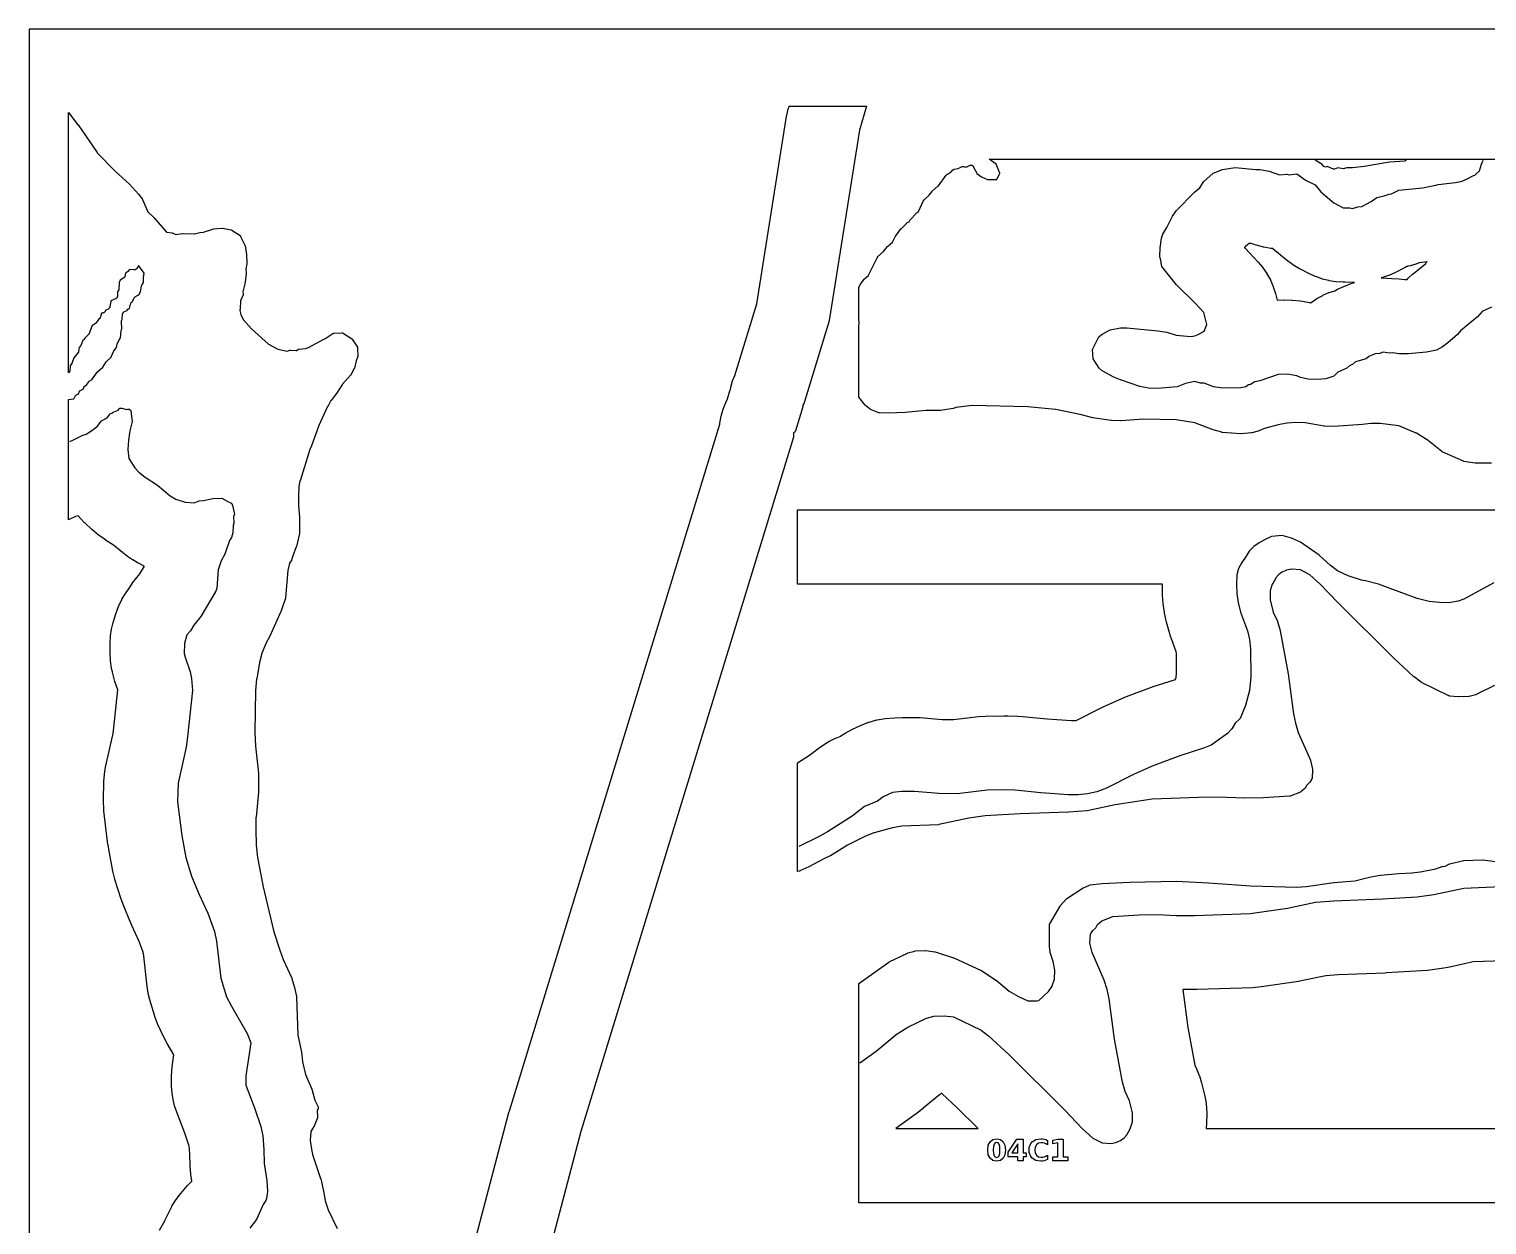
# Model space of a CAD drawing. Header units: millimetres. Extents: x 0 to 841, y 0 to 594.
# Drawn here: x 0 to 392.9, y 271.7 to 594 of the extents above; entities that cross this region are included whole.
import ezdxf

# ---------------------------------------------------------------- set-up
doc = ezdxf.new("R2010")
doc.units = ezdxf.units.MM
for name, color, linetype in [('CUT', 1, 'Continuous'), ('ENGRAVE', 5, 'Continuous'), ('SHEET_EDGE_DO_NOT_CUT', 8, 'Continuous')]:
    doc.layers.add(name, color=color, linetype=linetype)

msp = doc.modelspace()

# ---------------------------------------------------------------- linework, layer by layer
at = {"layer": 'CUT'}
for points in [[(35.17, 270.28), (36.53, 272.76), (36.55, 272.79), (36.68, 272.99), (36.69, 273.02), (37.8, 275.36), (37.81, 275.38), (38.56, 276.82), (38.59, 276.86), (39.45, 278.22), (39.48, 278.26), (40.46, 279.56), (40.47, 279.57), (42.7, 282.27), (42.72, 282.3), (43.85, 283.49), (43.86, 283.5), (43.86, 283.51), (43.6, 285.23), (43.6, 285.26), (43.4, 287.5), (43.39, 287.53), (43.29, 290.79), (43.29, 290.8), (43.1, 292.97), (43.1, 292.99), (43.08, 293.1), (43.07, 293.13), (41.97, 296.41), (41.96, 296.42), (39.77, 302.07), (39.76, 302.09), (39.2, 303.74), (39.19, 303.78), (38.78, 305.47), (38.78, 305.51), (38.52, 307.22), (38.52, 307.27), (38.41, 309.01), (38.41, 309.03), (38.37, 311.56), (38.37, 311.59), (38.42, 313.28), (38.43, 313.33), (38.62, 315.01), (38.62, 315.03), (39.01, 317.47), (39.01, 317.48), (39.01, 317.49), (37.21, 320.6), (37.2, 320.61), (36.7, 321.55), (36.69, 321.56), (35.39, 324.12), (35.38, 324.14), (34.67, 325.69), (34.66, 325.73), (34.09, 327.33), (34.08, 327.35), (32.56, 332.33), (32.55, 332.35), (32.11, 334.09), (32.1, 334.13), (31.81, 335.9), (31.81, 335.92), (30.78, 344.93), (30.77, 344.95), (30.73, 345.15), (30.72, 345.18), (29.65, 348.06), (29.65, 348.07), (27.68, 352.34), (27.68, 352.35), (27.39, 353.02), (27.38, 353.03), (25.31, 358.01), (25.31, 358.03), (24.68, 359.77), (24.67, 359.79), (23.12, 364.8), (23.11, 364.83), (22.57, 367.01), (22.56, 367.04), (21.46, 372.92), (21.45, 372.93), (21.26, 374.2), (21.25, 374.22), (20.15, 383.3), (20.15, 383.34), (20.01, 386.21), (20.01, 386.24), (20.13, 391.19), (20.13, 391.21), (20.27, 393.11), (20.27, 393.16), (20.6, 395.03), (20.6, 395.05), (22.61, 404.1), (22.61, 404.12), (22.85, 405.73), (22.85, 405.74), (23.91, 415.88), (23.91, 415.89), (23.9, 415.91), (23.13, 418.14), (23.12, 418.17), (22.43, 420.69), (22.42, 420.73), (22.23, 421.69), (22.22, 421.72), (21.92, 423.76), (21.91, 423.82), (21.82, 425.88), (21.82, 425.91), (21.85, 428.57), (21.85, 428.59), (21.95, 430.4), (21.96, 430.44), (22.22, 432.22), (22.23, 432.26), (22.66, 434.02), (22.67, 434.04), (23.35, 436.35), (23.36, 436.37), (24.06, 438.36), (24.08, 438.41), (24.99, 440.3), (25.01, 440.34), (26.12, 442.12), (26.15, 442.17), (26.88, 443.11), (26.9, 443.13), (27.86, 444.68), (27.88, 444.71), (28.99, 446.17), (29, 446.19), (29.93, 447.3), (29.94, 447.31), (29.94, 447.32), (30.98, 449.06), (30.98, 449.07), (30.99, 449.08), (31, 449.23), (31, 449.25), (30.99, 449.25), (29.45, 450.04), (29.42, 450.05), (27.91, 450.94), (27.89, 450.95), (26.5, 451.85), (26.47, 451.87), (25.16, 452.88), (25.14, 452.89), (22.75, 454.9), (22.72, 454.92), (20.56, 456.28), (20.54, 456.3), (18.59, 457.71), (18.56, 457.73), (16.88, 459.1), (16.86, 459.12), (14.97, 460.88), (14.95, 460.9), (13.92, 462), (13.9, 462.02), (13.24, 462.79), (13.23, 462.8), (13.22, 462.8), (12.48, 462.64), (12.46, 462.63), (12.45, 462.63), (10.62, 461.77), (10.62, 494.17), (12, 494.33), (12.02, 494.33), (12.02, 494.34), (12.43, 495.11), (12.46, 495.16), (12.49, 495.2), (12.53, 495.24), (12.57, 495.27), (12.61, 495.3), (13.26, 495.7), (13.27, 495.71), (13.27, 495.72), (13.6, 496.39), (13.62, 496.43), (13.65, 496.47), (13.68, 496.51), (13.71, 496.55), (13.75, 496.58), (13.79, 496.6), (13.83, 496.63), (14.51, 496.94), (14.52, 496.94), (14.52, 496.95), (14.85, 497.62), (14.87, 497.66), (14.9, 497.7), (14.93, 497.74), (14.96, 497.77), (15, 497.8), (15.54, 498.2), (15.55, 498.21), (15.56, 498.22), (16.05, 498.97), (16.07, 499), (16.1, 499.04), (16.14, 499.07), (16.17, 499.09), (16.21, 499.12), (17, 499.6), (17.02, 499.61), (17.02, 499.62), (18.43, 501.65), (18.46, 501.69), (18.49, 501.72), (18.52, 501.75), (19.84, 502.86), (19.85, 502.87), (19.86, 502.88), (20.75, 504.33), (20.78, 504.37), (20.8, 504.4), (20.84, 504.44), (22.09, 505.61), (22.1, 505.62), (22.11, 505.63), (22.8, 507.28), (22.82, 507.32), (22.85, 507.36), (22.88, 507.4), (23.54, 508.2), (23.55, 508.21), (23.55, 508.22), (23.68, 509.04), (23.69, 509.09), (23.7, 509.13), (23.72, 509.17), (23.74, 509.21), (24.57, 510.7), (24.57, 510.71), (24.58, 510.72), (24.76, 512.65), (24.76, 512.71), (24.78, 512.76), (24.8, 512.81), (24.82, 512.86), (25.02, 513.2), (25.02, 513.21), (25.02, 513.22), (24.86, 515.1), (24.86, 515.15), (24.86, 515.19), (24.87, 515.24), (24.89, 515.35), (24.9, 515.4), (24.92, 515.44), (24.94, 515.48), (24.96, 515.52), (25.07, 515.7), (25.07, 515.71), (25.08, 515.72), (25.2, 517.24), (25.2, 517.3), (25.22, 517.35), (25.23, 517.4), (25.26, 517.44), (25.28, 517.49), (25.31, 517.53), (25.42, 517.65), (25.45, 517.69), (25.49, 517.72), (25.52, 517.75), (25.56, 517.77), (26.38, 518.2), (26.39, 518.21), (26.39, 518.22), (26.63, 518.49), (26.66, 518.53), (26.69, 518.56), (26.73, 518.59), (26.77, 518.61), (26.81, 518.63), (26.86, 518.65), (27, 518.7), (27.02, 518.7), (27.02, 518.71), (27.43, 520.11), (27.45, 520.15), (27.47, 520.19), (27.49, 520.23), (27.51, 520.27), (27.54, 520.3), (27.91, 520.7), (27.91, 520.71), (27.92, 520.72), (28.34, 521.57), (28.37, 521.61), (28.4, 521.66), (28.43, 521.69), (28.53, 521.8), (28.57, 521.84), (28.61, 521.87), (28.65, 521.89), (29.51, 522.38), (29.52, 522.38), (29.52, 522.39), (30.03, 523.2), (30.03, 523.21), (30.04, 523.22), (30.3, 524.78), (30.31, 524.83), (30.32, 524.87), (30.35, 524.92), (30.37, 524.97), (30.85, 525.7), (30.86, 525.71), (30.86, 525.72), (30.78, 526.93), (30.77, 526.98), (30.78, 527.02), (30.78, 527.07), (31.02, 528.2), (31.02, 528.21), (31.02, 528.22), (29.52, 530.22), (29.52, 530.23), (29.51, 530.22), (28.93, 529.42), (28.89, 529.38), (28.85, 529.34), (28.81, 529.31), (28.68, 529.21), (28.63, 529.19), (28.58, 529.16), (28.53, 529.14), (28.48, 529.13), (28.38, 529.11), (28.33, 529.11), (28.28, 529.1), (28.24, 529.11), (27.03, 529.23), (27.02, 529.23), (27.01, 529.22), (26.71, 528.73), (26.67, 528.68), (26.64, 528.64), (26.6, 528.6), (26.55, 528.57), (26, 528.21), (26, 528.21), (25.99, 528.2), (25.79, 527.33), (25.78, 527.28), (25.77, 527.24), (25.75, 527.2), (25.71, 527.13), (25.68, 527.09), (25.65, 527.05), (25.61, 527.01), (25.57, 526.98), (25.53, 526.95), (24.53, 526.33), (24.52, 526.32), (24.51, 526.31), (24.25, 525.72), (24.25, 525.71), (24.25, 525.7), (24.18, 523.84), (24.17, 523.79), (24.16, 523.75), (24.15, 523.7), (24.14, 523.66), (24.1, 523.58), (24.08, 523.53), (24.05, 523.49), (24.02, 523.45), (23.99, 523.42), (23.78, 523.22), (23.78, 523.21), (23.78, 523.2), (23.77, 521.97), (23.77, 521.91), (23.76, 521.85), (23.74, 521.8), (23.69, 521.65), (23.67, 521.61), (23.65, 521.57), (23.62, 521.52), (23.59, 521.49), (23.55, 521.45), (23.44, 521.35), (23.4, 521.31), (23.35, 521.28), (23.3, 521.26), (22.03, 520.74), (22.02, 520.73), (22.02, 520.72), (21.71, 519.07), (21.7, 519.02), (21.68, 518.97), (21.63, 518.84), (21.61, 518.8), (21.58, 518.76), (21.56, 518.73), (21.53, 518.69), (21.49, 518.66), (21.36, 518.54), (21.33, 518.52), (21.29, 518.49), (21.25, 518.47), (21.21, 518.45), (20.59, 518.21), (20.58, 518.21), (20.57, 518.2), (20.47, 517.92), (20.44, 517.88), (20.42, 517.83), (20.39, 517.79), (20.35, 517.75), (20.24, 517.65), (20.21, 517.62), (20.18, 517.59), (20.14, 517.56), (20.1, 517.54), (20.06, 517.53), (19.97, 517.5), (19.92, 517.49), (19.88, 517.48), (19.84, 517.47), (19.79, 517.47), (19.53, 517.48), (19.52, 517.48), (19.51, 517.47), (19.16, 516.22), (19.14, 516.17), (19.12, 516.12), (19.09, 516.08), (19.06, 516.04), (19.02, 516), (18.72, 515.72), (18.71, 515.71), (18.71, 515.7), (18.07, 514.8), (18.04, 514.76), (18, 514.72), (17.97, 514.69), (17.92, 514.66), (17.03, 514.11), (17.02, 514.11), (17.01, 514.09), (16.06, 511.79), (16.04, 511.75), (16.01, 511.71), (15.98, 511.67), (15.95, 511.63), (15.02, 510.72), (15.01, 510.71), (15, 510.7), (14.86, 510.43), (14.83, 510.39), (14.8, 510.34), (14.76, 510.31), (14.73, 510.27), (14.68, 510.24), (14.53, 510.15), (14.52, 510.14), (14.51, 510.13), (13.98, 508.87), (13.97, 508.83), (13.94, 508.8), (13.92, 508.76), (13.5, 508.22), (13.49, 508.21), (13.49, 508.2), (13.29, 507.07), (13.28, 507.02), (13.27, 506.97), (13.24, 506.92), (13.22, 506.88), (13.19, 506.84), (12.02, 505.43), (12.02, 505.42), (12.01, 505.41), (11.54, 503.91), (11.53, 503.86), (11.51, 503.82), (11.48, 503.78), (11.45, 503.74), (11.03, 503.22), (11.02, 503.21), (11.02, 503.19), (10.93, 501.89), (10.93, 501.84), (10.92, 501.79), (10.9, 501.74), (10.88, 501.69), (10.85, 501.64), (10.82, 501.6), (10.62, 501.37), (10.62, 571.52), (13.15, 568.2), (13.15, 568.2), (13.17, 568.19), (18.33, 560.72), (18.34, 560.71), (18.35, 560.7), (23.15, 555.72), (23.17, 555.71), (27.02, 552.21), (27.05, 552.18), (29.48, 549.56), (29.51, 549.52), (30.5, 548.23), (30.53, 548.18), (30.56, 548.12), (32.01, 544.76), (32.02, 544.75), (32.03, 544.74), (33.63, 543.2), (33.66, 543.17), (37.01, 539.3), (37.02, 539.29), (37.03, 539.29), (38.56, 539.06), (38.61, 539.05), (38.66, 539.03), (38.71, 539.01), (39.51, 538.63), (39.52, 538.62), (39.53, 538.62), (41.28, 538.89), (41.32, 538.9), (41.36, 538.9), (44.5, 538.86), (44.52, 538.86), (44.53, 538.87), (45.98, 539.19), (46.02, 539.2), (46.07, 539.2), (47, 539.23), (47.02, 539.23), (47.03, 539.23), (49.49, 540.1), (49.53, 540.11), (49.57, 540.12), (49.61, 540.13), (51.98, 540.34), (52.03, 540.35), (52.08, 540.34), (52.12, 540.34), (54.42, 539.88), (54.46, 539.86), (54.51, 539.85), (54.55, 539.83), (54.59, 539.8), (56.83, 538.34), (56.86, 538.32), (56.9, 538.29), (56.93, 538.25), (56.96, 538.22), (56.98, 538.18), (57, 538.14), (58.14, 535.74), (58.16, 535.7), (58.17, 535.65), (58.18, 535.61), (58.57, 533.29), (58.57, 533.22), (58.67, 530.85), (58.67, 530.79), (58.66, 530.74), (58.41, 529.33), (58.41, 529.32), (58.41, 529.31), (58.48, 528.25), (58.48, 528.21), (58.48, 528.16), (58.21, 525.78), (58.2, 525.72), (57.62, 523.22), (57.62, 523.21), (57.62, 523.19), (57.68, 522.63), (57.68, 522.58), (57.68, 522.53), (57.67, 522.49), (57.66, 522.44), (57.65, 522.39), (56.96, 520.72), (56.96, 520.71), (56.96, 520.7), (56.89, 518.67), (56.89, 518.62), (56.88, 518.57), (56.87, 518.53), (56.77, 518.22), (56.77, 518.21), (56.77, 518.2), (57.01, 517.06), (57.01, 517.05), (57.02, 517.04), (57.65, 515.72), (57.65, 515.71), (57.66, 515.7), (59.92, 513.23), (59.94, 513.21), (64.49, 509.11), (64.5, 509.1), (64.51, 509.09), (67.02, 507.75), (67.03, 507.75), (67.04, 507.74), (69.5, 507.18), (69.52, 507.18), (69.53, 507.18), (70.23, 507.46), (70.27, 507.47), (70.31, 507.48), (70.36, 507.49), (70.4, 507.49), (70.45, 507.49), (72, 507.37), (72.02, 507.37), (72.03, 507.38), (72.46, 507.64), (72.5, 507.66), (72.54, 507.68), (72.58, 507.7), (72.63, 507.71), (72.67, 507.71), (74.5, 507.88), (74.52, 507.88), (74.53, 507.89), (75.24, 508.2), (75.26, 508.21), (79.65, 510.55), (79.66, 510.55), (81.88, 511.93), (81.92, 511.96), (81.97, 511.98), (82.02, 511.99), (82.07, 512), (82.11, 512.01), (84.26, 512.13), (84.31, 512.13), (84.35, 512.13), (84.4, 512.12), (84.44, 512.11), (84.66, 512.04), (84.7, 512.02), (84.74, 512), (84.77, 511.98), (86.92, 510.57), (86.96, 510.54), (87, 510.5), (87.03, 510.47), (87.06, 510.42), (88.46, 508.25), (88.48, 508.21), (88.5, 508.17), (88.52, 508.12), (88.53, 508.08), (88.53, 508.03), (88.54, 507.99), (88.57, 505.81), (88.57, 505.76), (88.56, 505.71), (88.55, 505.67), (88.54, 505.62), (88.14, 504.6), (88.13, 504.57), (87.66, 502.6), (87.65, 502.56), (87.63, 502.52), (87.62, 502.48), (86.72, 500.8), (86.7, 500.76), (86.68, 500.72), (86.65, 500.69), (84.44, 498.3), (84.44, 498.29), (84.43, 498.28), (82.81, 495.76), (82.79, 495.72), (81.36, 493.88), (81.35, 493.87), (81.35, 493.86), (80.46, 492.26), (80.45, 492.24), (78.12, 487.14), (78.11, 487.12), (76.13, 481.7), (76.11, 481.64), (75.63, 480.72), (75.63, 480.71), (75.63, 480.7), (73.01, 472.27), (73, 472.24), (72.73, 470.7), (72.72, 470.67), (72.62, 468.21), (72.62, 468.19), (72.62, 465.7), (72.62, 465.68), (72.9, 462.32), (72.9, 462.27), (72.84, 458.18), (72.84, 458.13), (72.83, 458.08), (72.02, 454.51), (72.01, 454.47), (72, 454.44), (70.97, 451.8), (70.96, 451.76), (70.75, 450.87), (70.74, 450.82), (70.72, 450.78), (70.7, 450.74), (70.68, 450.7), (70.65, 450.66), (70.17, 450.07), (70.16, 450.06), (70.16, 450.05), (69.7, 448.08), (69.7, 448.04), (69.08, 440.68), (69.07, 440.63), (69.06, 440.57), (67.97, 437.23), (67.95, 437.18), (64.9, 430.39), (64.88, 430.36), (63.7, 428.2), (63.69, 428.17), (62.71, 425.75), (62.7, 425.72), (62.06, 423.23), (62.06, 423.21), (61.33, 418.92), (61.32, 418.91), (60.98, 415.74), (60.98, 415.71), (60.82, 404.43), (60.82, 404.41), (61.01, 400.7), (61.01, 400.69), (61.79, 393.42), (61.8, 393.37), (61.82, 388.39), (61.82, 388.34), (61.15, 381.61), (61.14, 381.59), (61.07, 378.22), (61.07, 378.21), (61.16, 374.09), (61.17, 374.07), (61.55, 370.7), (61.55, 370.69), (62.95, 363.21), (62.95, 363.19), (65.99, 350.7), (65.99, 350.69), (67.56, 345.72), (67.56, 345.71), (68.5, 343.23), (68.5, 343.21), (70.79, 338.19), (70.82, 338.12), (71.52, 335.7), (71.53, 335.67), (72.05, 333.26), (72.06, 333.22), (72.06, 333.17), (72.42, 322.82), (72.42, 322.81), (72.42, 322.79), (73.41, 318.27), (73.42, 318.22), (73.71, 315.7), (73.72, 315.67), (74.51, 312.23), (74.52, 312.22), (74.52, 312.21), (76.19, 308.29), (76.22, 308.22), (77.01, 305.32), (77.02, 305.31), (77.02, 305.3), (77.87, 303.47), (77.88, 303.43), (77.9, 303.38), (77.91, 303.33), (77.91, 303.28), (77.91, 303.22), (77.9, 303.17), (77.88, 303.07), (77.87, 303.02), (77.86, 302.97), (77.83, 302.93), (77.81, 302.88), (77.63, 302.61), (77.62, 302.6), (77.62, 302.59), (77.71, 300.74), (77.71, 300.68), (77.71, 300.63), (77.7, 300.58), (77.68, 300.53), (76.81, 298.25), (76.79, 298.21), (76.77, 298.17), (75.94, 296.81), (75.93, 296.8), (75.93, 296.78), (75.76, 294.48), (75.76, 294.46), (75.76, 294.45), (76.18, 291.56), (76.18, 291.55), (76.35, 290.7), (76.35, 290.67), (78.57, 284.15), (78.58, 284.1), (79.35, 280.75), (79.36, 280.72), (79.75, 278.22), (79.76, 278.21), (79.76, 278.2), (80.59, 275.74), (80.6, 275.72), (83.03, 270.7)], [(71.7, 82.88), (129.31, 301.95), (129.32, 301.96), (129.53, 302.72), (129.54, 302.73), (186.17, 487.53), (186.17, 487.54), (186.17, 487.56), (186.18, 487.7), (186.19, 487.75), (186.52, 489.65), (186.54, 489.69), (187.06, 491.55), (187.07, 491.59), (187.78, 493.39), (187.8, 493.43), (188.24, 494.29), (188.24, 494.3), (188.24, 494.31), (188.9, 496.47), (188.91, 496.49), (189.1, 497.43), (189.11, 497.47), (189.6, 499.16), (189.61, 499.2), (190.19, 500.66), (190.19, 500.67), (196.1, 519.94), (196.11, 519.98), (204.02, 569.9), (204.03, 569.93), (204.62, 572.5), (204.63, 572.53), (204.84, 573.26), (225.72, 573.26), (223.79, 566.8), (223.79, 566.8), (223.78, 566.77), (215.64, 515.48), (215.63, 515.41), (208.77, 493.04), (208.76, 493), (208.74, 492.97), (208.72, 492.93), (208.57, 492.68), (208.56, 492.67), (208.56, 492.65), (208.53, 492.3), (208.53, 492.24), (208.51, 492.19), (206.52, 485.71), (206.51, 485.66), (206.49, 485.61), (206.42, 485.49), (206.4, 485.45), (206.37, 485.42), (206.34, 485.38), (206.31, 485.35), (206.27, 485.33), (206.07, 485.18), (206.06, 485.17), (206.06, 485.16), (206.03, 484.14), (206.02, 484.1), (206.02, 484.05), (206.01, 484.01), (148.66, 296.87), (148.66, 296.86), (90.46, 75.55)], [(394.13, 477.03), (389.82, 477.02), (389.78, 477.02), (389.74, 477.02), (386.7, 477.47), (386.66, 477.48), (386.61, 477.5), (386.57, 477.51), (380.89, 480.1), (380.84, 480.13), (380.79, 480.17), (376.7, 483.41), (376.67, 483.42), (373.89, 485.13), (373.88, 485.13), (373.88, 485.13), (369.18, 487.08), (369.17, 487.09), (369.16, 487.09), (364.12, 487.71), (364.09, 487.71), (361.64, 487.69), (361.61, 487.68), (359.39, 487.4), (359.35, 487.39), (351.66, 486.92), (351.61, 486.92), (349.15, 487.01), (349.09, 487.01), (343.92, 487.86), (343.89, 487.87), (341.36, 487.96), (341.34, 487.96), (339.03, 487.81), (339, 487.8), (336.66, 487.34), (336.64, 487.33), (333.01, 486.33), (332.98, 486.32), (331.28, 485.62), (331.22, 485.6), (329.52, 485.15), (329.47, 485.14), (329.43, 485.14), (326.71, 484.91), (326.67, 484.91), (326.63, 484.91), (321.54, 485.3), (321.49, 485.31), (321.44, 485.32), (319.16, 485.99), (319.13, 486), (314.18, 487.84), (314.17, 487.84), (314.16, 487.84), (309.18, 488.69), (309.17, 488.7), (309.16, 488.7), (300.46, 488.85), (300.44, 488.85), (294.23, 488.44), (294.18, 488.44), (291.74, 488.52), (291.68, 488.52), (286.73, 489.25), (286.68, 489.26), (283.24, 490.13), (283.23, 490.13), (276.7, 491.44), (276.67, 491.45), (269.19, 492.22), (269.17, 492.22), (254.21, 492.53), (254.18, 492.53), (249.82, 492.02), (249.8, 492.01), (249.79, 492.01), (249.13, 491.78), (249.09, 491.77), (249.05, 491.76), (245.64, 491.2), (245.6, 491.19), (245.56, 491.19), (241.66, 491.17), (241.64, 491.17), (236.14, 490.68), (236.12, 490.68), (231.66, 490.49), (231.62, 490.49), (229.19, 490.56), (229.15, 490.57), (229.11, 490.57), (229.06, 490.58), (229.02, 490.6), (226.78, 491.48), (226.73, 491.51), (226.69, 491.53), (226.65, 491.56), (225.45, 492.54), (225.41, 492.58), (225.37, 492.62), (223.62, 494.81), (223.62, 513.55), (223.72, 515.11), (223.72, 515.12), (223.72, 515.14), (223.62, 515.59), (223.62, 524.4), (224.02, 525.21), (224.04, 525.25), (224.06, 525.29), (225.04, 526.62), (225.08, 526.67), (225.12, 526.71), (226.21, 527.62), (226.22, 527.63), (226.22, 527.64), (228.69, 532.54), (228.71, 532.58), (228.74, 532.61), (228.76, 532.65), (228.79, 532.68), (230.23, 534.03), (230.26, 534.06), (231.33, 535.39), (231.36, 535.43), (231.4, 535.46), (232.71, 536.56), (232.72, 536.57), (232.73, 536.58), (233.51, 538.21), (233.53, 538.26), (233.57, 538.3), (234.99, 540.13), (235.03, 540.18), (236.55, 541.74), (236.59, 541.77), (236.62, 541.79), (236.66, 541.82), (236.69, 541.84), (237.2, 542.08), (237.21, 542.08), (237.21, 542.1), (237.48, 542.59), (237.51, 542.65), (237.55, 542.69), (239.04, 544.34), (239.07, 544.37), (239.1, 544.4), (239.14, 544.42), (239.18, 544.45), (239.61, 544.67), (239.62, 544.67), (239.62, 544.68), (241.15, 547.95), (241.18, 548), (241.21, 548.04), (241.24, 548.08), (241.28, 548.12), (242.56, 549.22), (242.57, 549.23), (242.57, 549.24), (243.26, 550.14), (243.29, 550.18), (243.33, 550.21), (245.05, 551.72), (245.06, 551.73), (245.07, 551.74), (247.13, 554.63), (247.16, 554.67), (247.19, 554.7), (247.22, 554.73), (247.26, 554.76), (248.6, 555.64), (248.61, 555.65), (248.62, 555.66), (249, 556.06), (249.03, 556.09), (249.06, 556.11), (249.1, 556.14), (249.2, 556.2), (249.24, 556.22), (249.28, 556.24), (249.33, 556.25), (249.37, 556.26), (250.33, 556.44), (250.35, 556.45), (250.36, 556.45), (251.49, 556.96), (251.54, 556.98), (251.58, 556.99), (251.62, 557), (251.67, 557), (251.71, 557), (251.81, 557), (251.86, 556.99), (251.91, 556.99), (251.95, 556.97), (252.48, 556.8), (252.5, 556.8), (252.51, 556.8), (253.64, 557.31), (253.69, 557.33), (253.74, 557.34), (253.78, 557.35), (253.83, 557.35), (253.88, 557.35), (253.93, 557.34), (254.02, 557.33), (254.06, 557.32), (254.11, 557.3), (254.15, 557.28), (254.2, 557.26), (254.24, 557.23), (254.34, 557.15), (254.38, 557.12), (254.41, 557.08), (254.45, 557.03), (254.47, 556.99), (255.43, 555.14), (255.43, 555.13), (255.44, 555.12), (256.66, 554.22), (256.67, 554.21), (256.68, 554.2), (258.29, 553.49), (258.31, 553.49), (258.32, 553.49), (260.78, 553.5), (260.79, 553.51), (260.79, 553.52), (261.66, 555.11), (261.67, 555.13), (261.66, 555.14), (260.65, 557.61), (260.64, 557.62), (260.63, 557.63), (258.76, 558.94), (437, 558.94)], [(394.96, 417.05), (390.06, 414.61), (390.01, 414.59), (389.95, 414.57), (388.1, 414.12), (388.06, 414.12), (388.01, 414.11), (385.23, 413.98), (385.19, 413.98), (385.15, 413.98), (382.84, 414.24), (382.79, 414.25), (382.73, 414.26), (382.68, 414.28), (375.3, 417.88), (375.26, 417.9), (375.22, 417.93), (373.28, 419.4), (373.25, 419.43), (367.83, 424.4), (367.81, 424.41), (352.7, 439.46), (352.69, 439.47), (348.01, 444.38), (348, 444.39), (345.2, 446.92), (345.19, 446.93), (345.18, 446.93), (342.7, 448.23), (342.69, 448.23), (342.68, 448.24), (340.21, 448.45), (340.19, 448.45), (340.18, 448.45), (338.94, 448.13), (338.93, 448.13), (338.92, 448.13), (337.7, 447.59), (337.69, 447.58), (337.68, 447.58), (336.77, 446.9), (336.76, 446.89), (336.75, 446.88), (336.04, 446.06), (336.03, 446.05), (336.03, 446.04), (335.09, 444.43), (335.08, 444.41), (335.07, 444.4), (334.51, 442.59), (334.51, 442.58), (334.51, 442.57), (334.47, 440.13), (334.47, 440.12), (334.47, 440.11), (335.27, 436.91), (335.27, 436.9), (335.28, 436.88), (336.45, 434.43), (336.46, 434.39), (336.48, 434.35), (337.18, 431.88), (337.19, 431.84), (339.36, 420.26), (339.36, 420.23), (340.77, 409.42), (340.77, 409.4), (341.31, 406.92), (341.32, 406.9), (342.07, 404.39), (342.08, 404.36), (345.34, 396.94), (345.36, 396.89), (345.37, 396.85), (345.92, 394.51), (345.93, 394.46), (345.94, 394.41), (345.93, 394.36), (345.77, 392.1), (345.76, 392.05), (345.75, 392), (345.7, 391.83), (345.68, 391.78), (345.66, 391.74), (345.64, 391.7), (345.2, 391.02), (345.18, 390.98), (345.15, 390.95), (345.11, 390.92), (344.35, 390.25), (344.35, 390.24), (344.34, 390.23), (343.91, 389.43), (343.89, 389.39), (343.86, 389.35), (343.83, 389.32), (343.8, 389.28), (342.79, 388.43), (342.74, 388.4), (342.69, 388.37), (342.64, 388.34), (339.88, 387.27), (339.83, 387.25), (339.78, 387.24), (339.73, 387.23), (332.72, 386.78), (332.7, 386.78), (327.74, 386.67), (327.7, 386.67), (322.69, 386.92), (322.68, 386.92), (317.7, 386.93), (317.69, 386.93), (302.73, 386.43), (302.7, 386.43), (292.71, 384.93), (292.7, 384.93), (285.17, 383.33), (285.11, 383.32), (280.19, 382.95), (280.17, 382.95), (267.12, 382.47), (267.12, 382.47), (257.72, 381.93), (257.7, 381.93), (253.26, 381.32), (253.24, 381.31), (245.23, 379.56), (245.19, 379.55), (245.15, 379.55), (235.23, 379.15), (235.2, 379.15), (232.72, 378.73), (232.7, 378.73), (227.73, 377.36), (227.7, 377.36), (225.22, 376.37), (225.2, 376.36), (220.57, 374.06), (220.54, 374.05), (215.96, 371.17), (215.93, 371.16), (215.9, 371.14), (214.19, 370.39), (214.17, 370.38), (210.18, 368.21), (210.15, 368.2), (207.73, 367.08), (207.69, 367.06), (207.65, 367.05), (207.12, 366.91), (207.12, 396.23), (210.3, 398.25), (210.32, 398.27), (212.94, 400.29), (212.96, 400.3), (214.34, 401.27), (214.38, 401.29), (215.82, 402.13), (215.86, 402.15), (217.38, 402.87), (217.4, 402.88), (218.77, 403.46), (218.78, 403.46), (218.79, 403.47), (219.93, 404.23), (219.98, 404.26), (221.73, 405.18), (221.75, 405.19), (224.24, 406.36), (224.27, 406.37), (226.33, 407.19), (226.38, 407.21), (228.51, 407.79), (228.56, 407.8), (230.75, 408.14), (230.78, 408.14), (233.25, 408.39), (233.28, 408.39), (235.28, 408.48), (235.31, 408.48), (238.68, 408.47), (238.7, 408.47), (240.14, 408.41), (240.16, 408.41), (246.07, 407.95), (246.09, 407.95), (249.1, 407.91), (249.13, 407.91), (255.89, 408.7), (255.91, 408.7), (257.76, 408.83), (257.79, 408.83), (262.69, 408.94), (262.7, 408.94), (263.85, 408.94), (263.86, 408.94), (266.44, 408.85), (266.45, 408.85), (267.73, 408.76), (267.74, 408.76), (274.41, 408.09), (274.41, 408.09), (280.93, 407.63), (280.94, 407.63), (281.78, 407.62), (281.81, 407.62), (282.14, 407.65), (282.16, 407.66), (282.19, 407.67), (282.34, 407.72), (282.37, 407.73), (288.56, 410.91), (288.58, 410.91), (289.49, 411.35), (289.5, 411.35), (294.5, 413.6), (294.52, 413.61), (295.75, 414.11), (295.76, 414.12), (303.23, 416.88), (303.24, 416.89), (304.12, 417.19), (304.14, 417.2), (308.97, 418.73), (308.98, 418.73), (308.99, 418.74), (309.01, 418.78), (309.02, 418.79), (309.02, 418.8), (309.12, 419.21), (309.13, 419.25), (309.25, 420.38), (309.25, 420.4), (309.21, 425.77), (309.21, 425.79), (309.17, 426.14), (309.17, 426.16), (309.16, 426.18), (307.77, 429.95), (307.76, 429.97), (307.24, 431.61), (307.23, 431.63), (306.55, 434.14), (306.54, 434.17), (306.03, 436.68), (306.02, 436.71), (305.68, 439.18), (305.68, 439.21), (305.51, 441.29), (305.5, 441.31), (305.43, 443.79), (305.43, 443.81), (305.43, 444.38), (305.43, 444.39), (305.42, 444.39), (207.12, 444.39), (207.12, 464.39), (562.19, 464.39)], [(625.84, 277.62), (223.62, 277.62), (223.62, 277.62), (223.62, 336.77), (231.72, 342.51), (231.76, 342.53), (231.8, 342.55), (236.77, 344.96), (236.81, 344.98), (236.85, 344.99), (238.71, 345.5), (238.77, 345.52), (238.83, 345.52), (241.63, 345.62), (241.67, 345.61), (241.71, 345.61), (244.12, 345.32), (244.17, 345.31), (244.21, 345.29), (249.18, 343.66), (249.23, 343.64), (256.63, 340.25), (256.66, 340.23), (256.7, 340.21), (260.56, 337.66), (260.6, 337.63), (264.16, 334.71), (264.17, 334.7), (264.18, 334.7), (266.67, 333.22), (266.7, 333.21), (269.15, 332.08), (269.17, 332.08), (269.18, 332.07), (271.67, 332.08), (271.68, 332.08), (271.69, 332.08), (272.1, 332.18), (272.11, 332.19), (272.12, 332.19), (274.72, 334.55), (274.73, 334.56), (274.74, 334.57), (275.73, 336.05), (275.74, 336.06), (275.74, 336.07), (276.38, 337.9), (276.38, 337.91), (276.38, 337.92), (276.48, 340.3), (276.48, 340.31), (276.48, 340.32), (275.98, 342.63), (275.97, 342.65), (275.23, 345.08), (275.22, 345.13), (275.21, 345.17), (275.03, 346.7), (275.02, 346.76), (274.98, 352.37), (274.98, 352.42), (274.99, 352.47), (275.03, 352.65), (275.04, 352.7), (275.06, 352.75), (275.08, 352.8), (277.86, 357.58), (277.88, 357.62), (277.91, 357.66), (279.58, 359.56), (279.61, 359.6), (279.65, 359.63), (279.69, 359.65), (284.12, 362.53), (284.16, 362.55), (284.19, 362.56), (285.79, 363.26), (285.84, 363.28), (285.88, 363.29), (285.93, 363.3), (289.17, 363.7), (289.21, 363.71), (296.65, 364.07), (296.66, 364.07), (309.12, 364.36), (309.16, 364.36), (317.88, 363.91), (317.9, 363.91), (329.17, 363.05), (329.18, 363.04), (341.67, 362.71), (341.7, 362.71), (344.17, 362.87), (344.19, 362.88), (351.67, 363.98), (351.71, 363.98), (357.33, 364.45), (357.34, 364.45), (357.35, 364.45), (361.63, 365.5), (361.66, 365.51), (364.18, 365.96), (364.22, 365.96), (369.13, 366.41), (369.16, 366.41), (372.72, 366.55), (372.74, 366.55), (374.96, 366.84), (374.97, 366.84), (379.16, 367.62), (379.17, 367.63), (379.18, 367.63), (380.88, 368.29), (380.94, 368.31), (381, 368.32), (381.65, 368.4), (381.67, 368.4), (381.68, 368.41), (382.84, 368.99), (382.89, 369.01), (382.94, 369.03), (386.62, 369.91), (386.67, 369.92), (386.72, 369.92), (391.63, 370.06), (391.67, 370.06), (391.7, 370.05), (396.67, 369.45)], [(397.44, 342.89), (389.24, 342.56), (389.23, 342.55), (389.22, 342.55), (382.89, 341.17), (382.87, 341.16), (381.34, 340.89), (381.32, 340.89), (376.89, 340.28), (376.87, 340.28), (375.31, 340.12), (375.29, 340.12), (365.89, 339.58), (365.89, 339.58), (365.47, 339.56), (365.47, 339.56), (352.81, 339.1), (352.8, 339.1), (349.58, 338.85), (349.54, 338.85), (343.3, 337.53), (343.29, 337.53), (342.13, 337.32), (342.12, 337.31), (332.13, 335.81), (332.1, 335.81), (329.83, 335.6), (329.8, 335.6), (314.83, 335.1), (314.82, 335.1), (314.11, 335.09), (314.1, 335.09), (310.95, 335.1), (310.93, 335.1), (310.94, 335.09), (312.26, 324.92), (312.26, 324.9), (314.16, 314.75), (314.17, 314.73), (314.17, 314.71), (314.17, 314.7), (314.18, 314.7), (314.64, 313.73), (314.65, 313.71), (315.4, 311.9), (315.42, 311.85), (315.99, 309.98), (315.99, 309.95), (316.79, 306.75), (316.8, 306.73), (317.13, 305.07), (317.14, 305.03), (317.33, 303.35), (317.34, 303.31), (317.38, 301.61), (317.39, 301.59), (317.35, 299.15), (317.35, 299.12), (317.25, 297.64), (317.25, 297.63), (317.26, 297.62), (625.84, 297.62)]]:
    msp.add_lwpolyline(points, dxfattribs=at)
for points in [[(345.35, 520.24), (345.77, 520.48), (345.79, 520.49), (347.07, 521.36), (347.11, 521.38), (348.67, 522.24), (348.71, 522.26), (350.34, 522.97), (350.39, 522.99), (351.93, 523.5), (351.94, 523.5), (351.95, 523.5), (352.65, 523.87), (352.67, 523.88), (354.35, 524.66), (354.38, 524.67), (356.05, 525.35), (356.09, 525.37), (357.22, 525.71), (357.23, 525.72), (357.22, 525.72), (356.67, 525.69), (356.62, 525.69), (354.62, 525.79), (354.57, 525.8), (354.33, 525.84), (354.32, 525.84), (354.31, 525.84), (354.17, 525.84), (354.15, 525.84), (352.27, 525.93), (352.22, 525.93), (350.38, 526.2), (350.33, 526.21), (348.52, 526.65), (348.47, 526.67), (346.71, 527.28), (346.66, 527.3), (344.95, 528.09), (344.93, 528.1), (342.46, 529.38), (342.43, 529.4), (340.57, 530.5), (340.52, 530.53), (338.79, 531.83), (338.77, 531.85), (335.24, 534.82), (335.23, 534.84), (335.22, 534.84), (335.22, 534.85), (335.2, 534.85), (334.74, 534.88), (334.69, 534.88), (332.75, 535.21), (332.7, 535.22), (330.79, 535.75), (330.76, 535.76), (329.4, 536.21), (329.39, 536.21), (329.38, 536.21), (328.77, 536.24), (328.75, 536.24), (328.75, 536.23), (328.44, 535.95), (328.43, 535.94), (327.74, 535.36), (327.72, 535.34), (327.53, 535.15), (327.52, 535.14), (327.53, 535.13), (328.29, 534.38), (328.3, 534.37), (328.93, 533.72), (328.94, 533.71), (331.25, 531.21), (331.26, 531.2), (332.49, 529.73), (332.52, 529.69), (333.6, 528.12), (333.62, 528.08), (334.54, 526.41), (334.56, 526.37), (335.31, 524.62), (335.33, 524.57), (335.91, 522.74), (335.91, 522.72), (336.39, 520.93), (336.39, 520.91), (336.4, 520.91), (338.3, 521), (338.33, 521), (340.44, 520.98), (340.5, 520.97), (342.6, 520.72), (342.63, 520.72), (345.08, 520.29), (345.1, 520.29), (345.33, 520.24), (345.34, 520.24), (345.35, 520.24)], [(371.43, 526.56), (371.68, 526.83), (371.71, 526.86), (372.99, 528.02), (373.01, 528.04), (376.42, 530.87), (376.43, 530.87), (376.43, 530.88), (376.73, 531.22), (376.75, 531.23), (376.76, 531.25), (376.77, 531.25), (376.76, 531.25), (374.72, 531.04), (374.7, 531.03), (374.69, 531.03), (374.36, 530.88), (374.31, 530.86), (372.29, 530.22), (372.23, 530.2), (371.56, 530.07), (371.53, 530.06), (371.31, 529.99), (371.3, 529.98), (371.29, 529.98), (370.88, 529.74), (370.86, 529.73), (368.3, 528.42), (368.27, 528.41), (366.46, 527.59), (366.41, 527.57), (364.53, 526.95), (364.48, 526.94), (364.41, 526.92), (364.4, 526.92), (364.41, 526.92), (365.96, 526.9), (366.01, 526.9), (367.3, 526.77), (367.32, 526.76), (369.25, 526.69), (369.3, 526.69), (370.68, 526.5), (370.69, 526.49), (370.7, 526.49), (371.41, 526.55), (371.42, 526.55), (371.43, 526.56)], [(255.77, 297.63), (255.76, 297.63), (250.22, 303.15), (250.21, 303.15), (245.96, 307.05), (245.95, 307.06), (245.95, 307.06), (245.95, 307.06), (245.94, 307.06), (245.38, 306.72), (245.35, 306.7), (240.99, 303.1), (240.98, 303.09), (240.07, 302.38), (240.06, 302.37), (233.58, 297.63), (233.57, 297.63), (233.58, 297.62), (255.76, 297.62), (255.77, 297.63)]]:
    msp.add_lwpolyline(points, close=True, dxfattribs=at)
at = {"layer": 'ENGRAVE'}
for points in [[(394.17, 519.1), (391.67, 517.91), (390.35, 516.44), (385.77, 512.64), (384.99, 511.72), (382.39, 509.45), (380.95, 508.4), (379.34, 507.51), (376.61, 506.9), (371.69, 506.51), (369.17, 506.46), (367.53, 506.77), (366.63, 506.67), (364.86, 506.93), (364.09, 506.61), (362.77, 506.52), (361.06, 505.73), (360.36, 505.1), (357.5, 504.29), (356.72, 503.6), (355.98, 503.31), (355.12, 502.63), (352.77, 501.52), (351.63, 500.45), (349.54, 499.75), (347.19, 499.56), (344.65, 499.64), (342.69, 500.13), (341.67, 500.59), (339.19, 501.02), (336.68, 500.91), (331.73, 499.19), (330.33, 498.96), (329.22, 498.19), (328.68, 498.11), (327.91, 497.62), (326.63, 497.28), (321.72, 497.23), (319.26, 497.56), (316.67, 498.6), (315.68, 498.61), (314.17, 498.98), (311.67, 498.47), (309.45, 497.62), (304.11, 497.09), (301.72, 497.21), (299.39, 497.63), (294.18, 499.45), (292.37, 500.15), (289.23, 501.94), (288.44, 502.6), (286.79, 505.1), (286.62, 507.66), (288.35, 511.04), (289.2, 511.82), (291.33, 512.91), (294.17, 513.45), (295.88, 513.45), (304.19, 512.68), (306.67, 512.31), (309.17, 511.55), (313.11, 511.19), (314.17, 511.29), (315.11, 511.66), (316.67, 512.62), (317.44, 514.35), (316.57, 517.62), (314.25, 520.13), (309.22, 525.09), (305.31, 530.01), (305.19, 530.34), (305.03, 531.76), (304.78, 532.67), (304.84, 535.08), (305.23, 537.62), (305.58, 538.72), (306.67, 540.52), (308.18, 543.55), (309.17, 545.02), (314.14, 550.05), (315.55, 551.24), (316.48, 552.88), (319.14, 555.2), (321.67, 556.21), (325.09, 556.69), (330.62, 556.14), (331.75, 556.16), (334.21, 555.68), (337.05, 554.74), (339.05, 554.91), (339.52, 554.77), (341.65, 554.97), (344.17, 553.22), (346.62, 552.04), (348.12, 550.13), (351.67, 547.14), (354.17, 545.84), (355.95, 545.84), (356.67, 545.69), (358.11, 546.14), (359.17, 546.22), (361.75, 547.54), (363.2, 548.63), (365.26, 549.03), (366.6, 549.54), (367.23, 549.57), (369.17, 550.56), (375.54, 551.24), (379.14, 551.9), (379.78, 552.14), (384.46, 552.63), (386.25, 553.06), (387.99, 553.8), (389.11, 554.5), (389.65, 554.64), (390.95, 555.84), (391.41, 557.62), (391.87, 558.64)], [(352.7, 556.59), (351.87, 556.29), (351.6, 556.27), (349.83, 556.96), (349.41, 556.84), (348.99, 556.96), (348.46, 557.62), (346.64, 558.64), (346.64, 558.64)], [(371.07, 558.64), (371.06, 558.63), (370.76, 558.42), (366.64, 558.18), (359.85, 556.97), (356.72, 556.61), (355.16, 556.63), (354.13, 556.36), (352.7, 556.59)], [(10.93, 482.89), (11.93, 483.27), (14.45, 484.56), (15.39, 484.84), (16.91, 485.8), (18.36, 486.86), (19.53, 488.41), (20.99, 489.23), (21.87, 490.27), (22.29, 490.44), (22.64, 490.74), (23.98, 491.25), (24.47, 491.79), (24.97, 491.85), (26.3, 491.43), (26.58, 491.56), (26.95, 491.55), (27.33, 491.31), (27.54, 490.84), (27.46, 490.27), (27.73, 488.21), (27.16, 485.69), (26.8, 483.19), (26.62, 480.71), (26.91, 478.22), (28.48, 475.71), (29.54, 474.59), (31.24, 473.2), (34.56, 471.1), (38, 468.21), (39.54, 467.31), (42.02, 466.52), (44.52, 466.33), (45.83, 466.84), (47.02, 466.91), (49.52, 467.49), (51.94, 467.57), (53.57, 466.65), (54.39, 466.3), (54.61, 466.09), (54.82, 465.61), (55.33, 463.29), (55.11, 462.61), (55.17, 460.79), (54.99, 460.23), (54.87, 458.21), (54.52, 456.95), (54.04, 456.19), (52.77, 452.46), (51.76, 450.71), (50.98, 448.23), (50.58, 443.29), (50.35, 442.49), (46.3, 435.71), (44.35, 433.37), (43.46, 431.77), (42.54, 430.71), (41.85, 428.38), (41.82, 425.69), (42.03, 424.69), (43.39, 420.75), (43.79, 418.98), (44, 415.71), (42.7, 403.22), (42.29, 400.47), (40.12, 390.71), (40, 385.74), (41.11, 376.63), (42.22, 370.73), (43.78, 365.69), (45.85, 360.7), (48.14, 355.73), (49.98, 350.76), (50.54, 348.17), (51.68, 338.19), (53.21, 333.19), (54.52, 330.62), (58.78, 323.25), (59.79, 320.77), (58.37, 311.87), (58.41, 309.32), (60.77, 303.22), (62.48, 298.16), (62.94, 295.67), (63.26, 291.99), (63.38, 288.19), (64.06, 283.64), (64.26, 280.71), (63.98, 278.78), (63.77, 278.27), (63.05, 277.15), (61.27, 273.14), (59.51, 270.83)], [(394.79, 444.72), (386.71, 440.38), (385.19, 439.85), (382.63, 439.4), (380.14, 439.41), (377.36, 439.76), (374.12, 440.51), (363.69, 444.39), (360.21, 445.33), (359.07, 445.47), (355.52, 446.6), (352.63, 447.98), (350.71, 449.42), (347.67, 452.21), (342.69, 455.75), (340.21, 456.81), (337.69, 457.55), (334.85, 457.21), (333.16, 456.46), (331.57, 455.5), (330.12, 454.5), (328.81, 453.3), (328.06, 451.9), (326.83, 450.26), (325.96, 448.61), (325.53, 446.89), (325.42, 444.41), (325.5, 441.91), (325.84, 439.42), (326.53, 436.88), (328.39, 431.85), (328.93, 429.44), (329.2, 426.93), (329.26, 419.44), (328.88, 415.77), (327.87, 411.72), (326.37, 408.22), (325.08, 406.89), (324.18, 405.36), (323.01, 404.17), (318.62, 400.97), (316.81, 400.24), (310.18, 398.13), (302.7, 395.36), (297.68, 393.11), (290.4, 389.38), (287.74, 388.4), (285.23, 387.86), (282.73, 387.61), (280.17, 387.63), (272.7, 388.16), (265.74, 388.86), (263.15, 388.95), (258.23, 388.84), (250.14, 387.89), (245.17, 387.96), (238.61, 388.47), (235.21, 388.48), (232.71, 388.24), (230.19, 387.06), (228.64, 385.91), (225.15, 384.44), (221.81, 381.88), (215.21, 377.66), (212.71, 376.26), (207.65, 373.74), (207.42, 373.66)], [(223.92, 315.35), (228.26, 318.52), (233.7, 323.01), (236.87, 324.96), (241.85, 327.44), (243.8, 327.91), (246.67, 328.05), (249.1, 327.77), (256.6, 324.12), (258.6, 322.6), (264.04, 317.61), (279.16, 302.56), (283.85, 297.64), (286.67, 295.09), (289.17, 293.79), (291.67, 293.57), (292.92, 293.89), (294.17, 294.44), (295.1, 295.13), (295.83, 295.97), (296.78, 297.61), (297.35, 299.44), (297.39, 301.9), (296.58, 305.12), (295.39, 307.63), (294.67, 310.16), (292.5, 321.78), (291.09, 332.61), (290.55, 335.11), (289.78, 337.65), (286.5, 345.13), (285.92, 347.59), (286.1, 349.97), (286.18, 350.26), (286.69, 351.06), (287.51, 351.78), (287.99, 352.67), (289.14, 353.64), (292.05, 354.78), (299.15, 355.24), (304.14, 355.35), (309.18, 355.1), (314.16, 355.09), (329.14, 355.59), (339.16, 357.09), (346.72, 358.69), (351.68, 359.07), (364.74, 359.55), (374.15, 360.09), (378.61, 360.7), (386.67, 362.47), (396.64, 362.87)]]:
    msp.add_lwpolyline(points, dxfattribs=at)
for points in [[(263.16, 291.86), (263, 290.58), (262.53, 289.63), (261.78, 289.04), (260.76, 288.84), (259.74, 289.04), (258.98, 289.63), (258.51, 290.58), (258.36, 291.86), (258.51, 293.15), (258.98, 294.1), (259.74, 294.7), (260.76, 294.89), (261.78, 294.7), (262.53, 294.1), (263, 293.15), (263.16, 291.86)], [(266.24, 294.79), (267.91, 294.79), (267.91, 291.11), (268.74, 291.11), (268.74, 290.02), (267.91, 290.02), (267.91, 288.95), (266.49, 288.95), (266.49, 290.02), (263.9, 290.02), (263.9, 291.31), (266.24, 294.79)], [(274.47, 289.27), (274.04, 289.09), (273.6, 288.95), (273.14, 288.87), (272.67, 288.84), (271.36, 289.04), (270.36, 289.66), (269.99, 290.1), (269.56, 291.2), (269.51, 291.86), (269.56, 292.53), (269.99, 293.63), (270.36, 294.08), (271.36, 294.69), (272.67, 294.89), (273.14, 294.86), (273.6, 294.78), (274.04, 294.65), (274.47, 294.46), (274.47, 293.25), (274.05, 293.5), (273.64, 293.67), (273.23, 293.77), (272.79, 293.8), (272.07, 293.67), (271.52, 293.29), (271.18, 292.67), (271.06, 291.86), (271.18, 291.06), (271.52, 290.45), (272.07, 290.06), (272.79, 289.93), (273.23, 289.96), (273.64, 290.06), (274.05, 290.24), (274.47, 290.48), (274.47, 289.27)], [(275.92, 289.99), (277.24, 289.99), (277.24, 293.76), (275.88, 293.48), (275.88, 294.51), (277.24, 294.79), (278.67, 294.79), (278.67, 289.99), (279.99, 289.99), (279.99, 288.95), (275.92, 288.95), (275.92, 289.99)], [(261.65, 291.88), (261.6, 292.81), (261.45, 293.42), (261.17, 293.75), (260.76, 293.86), (260.35, 293.75), (260.07, 293.42), (259.91, 292.81), (259.86, 291.88), (259.91, 290.93), (260.07, 290.32), (260.35, 289.98), (260.76, 289.86), (261.17, 289.98), (261.45, 290.32), (261.6, 290.93), (261.65, 291.88)], [(266.49, 293.55), (264.84, 291.11), (266.49, 291.11), (266.49, 293.55)]]:
    msp.add_lwpolyline(points, close=True, dxfattribs=at)
at = {"layer": 'SHEET_EDGE_DO_NOT_CUT'}
msp.add_lwpolyline([(0, 0), (841, 0), (841, 594), (0, 594)], close=True, dxfattribs=at)

doc.saveas('drawing.dxf')
